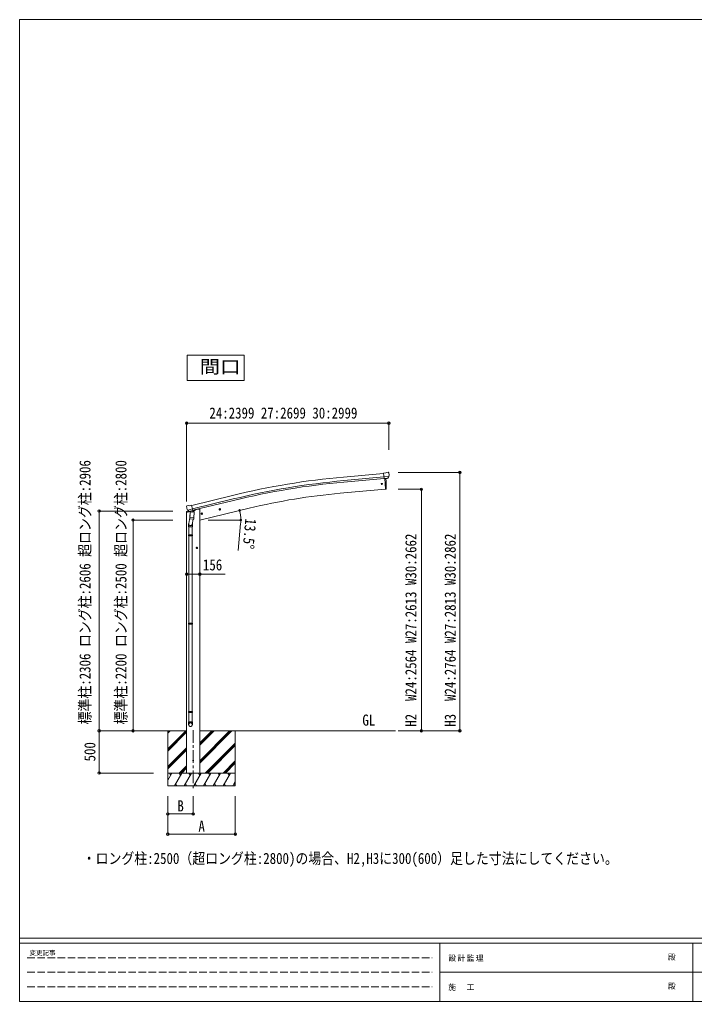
# Model space of a CAD drawing. Units: millimetres at full size, sheet at 1:30. Extents: x -8385 to 8479, y -5853 to 5787.
# Drawn here: x -8385 to -383, y -5853 to 5787 of the extents above; entities that cross this region are included whole.
import ezdxf
from ezdxf.enums import TextEntityAlignment as Align

# ---------------------------------------------------------------- set-up
doc = ezdxf.new("R2010")
doc.units = ezdxf.units.MM
doc.header["$LTSCALE"] = 30
doc.header["$PDMODE"] = 32
doc.header["$PDSIZE"] = 30
doc.linetypes.add('CHAIN1', pattern=[8, 5, -1, 1, -1])
doc.linetypes.add('DASHED3', pattern=[4, 3, -1])
for name, color, linetype, lineweight in [('0-0_0', 7, 'Continuous', 9), ('0-1_本体', 4, 'Continuous', 9), ('0-2_部品', 7, 'Continuous', 9), ('0-6_OTH_LINE', 7, 'Continuous', 9), ('0-A_寸法', 6, 'Continuous', 9), ('F-0_240', 7, 'Continuous', 9)]:
    doc.layers.add(name, color=color, linetype=linetype, lineweight=lineweight)
doc.styles.add('ＭＳ ゴシック', font='')
doc.styles.get('ＭＳ ゴシック').set_extended_font_data('MS Gothic')

msp = doc.modelspace()

# ---------------------------------------------------------------- linework, layer by layer
at = {"layer": '0-0_0'}
for p, q in [((-7001.44, -2645.47), (-6405.1, -2645.47)), ((-6627.35, -2856.7), (-6416.12, -2645.47)), ((-6627.35, -2672.85), (-6599.97, -2645.47)), ((-6627.35, -2658.71), (-6614.11, -2645.47)), ((-6627.35, -2870.84), (-6405.1, -2648.59)), ((-6627.35, -2884.98), (-6405.1, -2662.74)), ((-6249.6, -2645.47), (-3927.51, -2645.47)), ((-6249.1, -3027.23), (-5867.34, -2645.47)), ((-6249.1, -2786.82), (-6107.76, -2645.47)), ((-6249.1, -2998.95), (-5895.62, -2645.47)), ((-6249.1, -3013.09), (-5881.48, -2645.47)), ((-6249.1, -2815.1), (-6079.47, -2645.47)), ((-6249.1, -2800.96), (-6093.61, -2645.47)), ((-5827.35, -2645.47), (-5827.35, -3295.47)), ((-6183.49, -3145.47), (-5827.35, -2789.33)), ((-6627.35, -3068.83), (-6405.1, -2846.58)), ((-6627.35, -3082.97), (-6405.1, -2860.73)), ((-6627.35, -3097.12), (-6405.1, -2874.87)), ((-6169.35, -3145.47), (-5827.35, -2803.48)), ((-6155.21, -3145.47), (-5827.35, -2817.62)), ((-5971.36, -3145.47), (-5827.35, -3001.46)), ((-5957.22, -3145.47), (-5827.35, -3015.61)), ((-6491.86, -3145.47), (-6405.1, -3058.71)), ((-6477.72, -3145.47), (-6405.1, -3072.86)), ((-6463.58, -3145.47), (-6405.1, -3087)), ((-5943.08, -3145.47), (-5827.35, -3029.75)), ((-5827.35, -3145.47), (-6627.35, -3145.47)), ((-6627.35, -3229.3), (-6578.95, -3145.47)), ((-6593.95, -3171.45), (-6608.96, -3145.47)), ((-6550.09, -3295.47), (-6463.48, -3145.47)), ((-6478.49, -3171.45), (-6493.49, -3145.47)), ((-6434.62, -3295.47), (-6348.01, -3145.47)), ((-6363.01, -3171.45), (-6378.02, -3145.47)), ((-6319.15, -3295.47), (-6232.54, -3145.47)), ((-6247.54, -3171.45), (-6262.55, -3145.47)), ((-6203.68, -3295.47), (-6117.07, -3145.47)), ((-6132.07, -3171.45), (-6147.07, -3145.47)), ((-6088.21, -3295.47), (-6001.6, -3145.47)), ((-6031.6, -3145.47), (-6016.6, -3171.45)), ((-5972.74, -3295.47), (-5886.13, -3145.47)), ((-5901.13, -3171.45), (-5916.13, -3145.47)), ((-5857.27, -3295.47), (-5827.35, -3243.66)), ((-6535.09, -3269.49), (-6520.09, -3295.47)), ((-6419.62, -3269.49), (-6404.62, -3295.47)), ((-6304.15, -3269.49), (-6289.15, -3295.47)), ((-6188.68, -3269.49), (-6173.68, -3295.47)), ((-6073.21, -3269.49), (-6058.21, -3295.47)), ((-5957.74, -3269.49), (-5942.74, -3295.47)), ((-5842.27, -3269.49), (-5827.27, -3295.47))]:
    msp.add_line(p, q, dxfattribs=at)
msp.add_lwpolyline([(-6627.35, -2645.47), (-6627.35, -3295.47), (-5827.35, -3295.47)], dxfattribs=at)
at = {"layer": '0-1_本体'}
for p, q in [((-4545.53, 364.53), (-4068.22, 407.85)), ((-4541.63, 321.49), (-4064.51, 364.79)), ((-4540.11, 304.77), (-4062.99, 348.07)), ((-4055.78, 345.92), (-4044.61, 218.31)), ((-6345.08, 28.12), (-5862.23, 145.69)), ((-4582.56, 171.25), (-4044.61, 218.31)), ((-5852.01, 103.71), (-6335.02, -13.8)), ((-6331.07, -30.22), (-5848.04, 87.4)), ((-6405.1, -55.18), (-6405.1, -3145.47)), ((-6269.6, -15.47), (-6303.11, -23.52)), ((-6249.1, -15.47), (-6269.6, -15.47)), ((-6249.6, -145.47), (-5663.93, -4.86)), ((-6249.1, -15.47), (-6249.1, -3145.47))]:
    msp.add_line(p, q, dxfattribs=at)
at = {"layer": '0-1_本体', "color": 6}
msp.add_line((-6249.1, -788.1), (-6405.1, -788.1), dxfattribs=at)
at = {"layer": '0-1_本体', "color": 5, "linetype": 'CHAIN1'}
msp.add_line((-6327.1, -2636.26), (-6327.1, -3326.78), dxfattribs=at)
at = {"layer": '0-1_本体'}
for centre, radius, start, end in [((-3731.52, -8604.05), 9005.44, 95.18612, 103.68612), ((-3731.52, -8604.05), 8962.23, 95.18612, 103.68612), ((-3731.52, -8604.05), 8945.44, 95.18612, 103.68612), ((-3937.58, -7197.06), 7396.48, 95.00259, 103.49741)]:
    msp.add_arc(centre, radius, start, end, dxfattribs=at)
at = {"layer": '0-2_部品'}
for p, q in [((-4041.84, 412.29), (-4068.41, 409.97)), ((-4062.75, 345.31), (-4068.41, 409.97)), ((-4005.54, 370), (-4064.46, 364.85)), ((-4041.84, 412.29), (-4030.12, 419.06)), ((-4015.22, 420.64), (-4028.88, 419.45)), ((-4016.79, 350.52), (-4005.86, 369.45)), ((-4006.08, 414.89), (-4011.57, 419.49)), ((-4005.02, 412.85), (-4004.9, 411.51)), ((-4052.79, 346.18), (-4062.75, 345.31)), ((-4055.78, 345.92), (-4044.61, 218.31)), ((-4019.18, 349.12), (-4026.89, 348.44)), ((-4044.61, 218.31), (-4042.56, 218.56)), ((-6406.54, 12.54), (-6406.26, 11.39)), ((-6402.32, 21.11), (-6406.18, 14.82)), ((-6399.22, 23.36), (-6386.04, 26.53)), ((-6371.48, 23.85), (-6384.74, 26.55)), ((-6371.48, 23.85), (-6345.55, 30.08)), ((-6407.67, -55.79), (-6364.96, -45.54)), ((-6407.67, -48.9), (-6407.67, -55.79)), ((-6379.16, -39.69), (-6405.37, -45.99)), ((-6392.48, -27.77), (-6334.98, -13.96)), ((-6375.63, -42.68), (-6392.01, -28.19)), ((-6364.04, -92.2), (-6379.95, -188.37)), ((-6372.92, -43.24), (-6365.4, -41.44)), ((-6372.09, -43.14), (-6370.56, -42.77)), ((-6370.56, -42.77), (-6333.85, -33.96)), ((-6368.72, -43), (-6368.77, -43.74)), ((-6368.02, -44.78), (-6342.2, -51.22)), ((-6361.1, -50.13), (-6365.77, -116.96)), ((-6315.41, -53.32), (-6361.1, -50.13)), ((-6359.32, -46.95), (-6359.55, -50.23)), ((-6339.81, -35.78), (-6340.83, -50.39)), ((-6333.85, -33.96), (-6332.32, -33.59)), ((-6330.77, -31.49), (-6329.83, -31.55)), ((-6329.83, -31.55), (-6316.51, -46.87)), ((-6325.83, -36.15), (-6306.94, -31.61)), ((-6320.08, -120.16), (-6315.41, -53.32)), ((-6316.51, -46.87), (-6316.96, -53.21)), ((-6303.11, -23.44), (-6303.11, -26.75)), ((-6234.79, -73.01), (-6215.34, -68.34)), ((-6230.24, -65.23), (-6232.37, -72.43)), ((-6222.94, -63.48), (-6230.24, -65.23)), ((-6222.73, -80.4), (-6227.4, -60.95)), ((-6217.77, -68.93), (-6222.94, -63.48)), ((-6219.9, -76.12), (-6217.77, -68.93)), ((-6020.87, -21.65), (-6001.42, -16.99)), ((-6016.31, -13.88), (-6018.45, -21.07)), ((-6009.02, -12.12), (-6016.31, -13.88)), ((-6008.81, -29.04), (-6013.48, -9.6)), ((-6003.85, -17.57), (-6009.02, -12.12)), ((-6005.98, -24.76), (-6003.85, -17.57)), ((-6382.1, -225.53), (-6382.1, -191.18)), ((-6336.1, -225.53), (-6382.1, -225.53)), ((-6380.1, -225.53), (-6380.1, -319.53)), ((-6366.63, -129.43), (-6365.76, -116.96)), ((-6366.24, -130.79), (-6366.24, -130.79)), ((-6320.08, -120.16), (-6365.77, -116.96)), ((-6364.79, -131.57), (-6323.09, -134.48)), ((-6328.52, -134.1), (-6339.25, -197.69)), ((-6338.1, -225.53), (-6338.1, -319.53)), ((-6336.1, -190.87), (-6336.1, -225.53)), ((-6320.1, -120.16), (-6320.98, -132.85)), ((-6382.1, -321.53), (-6381.1, -319.53)), ((-6336.1, -321.53), (-6382.1, -321.53)), ((-6336.1, -329.53), (-6382.1, -329.53)), ((-6337.1, -319.53), (-6381.1, -319.53)), ((-6337.1, -331.53), (-6381.1, -331.53)), ((-6380.1, -331.53), (-6380.1, -1370.2)), ((-6338.1, -331.53), (-6338.1, -1370.2)), ((-6336.1, -321.53), (-6337.1, -319.53)), ((-6336.1, -329.53), (-6337.1, -331.53)), ((-6336.1, -321.53), (-6336.1, -329.53)), ((-6283.6, -485.59), (-6283.6, -465.59)), ((-6273.6, -475.59), (-6293.6, -475.59)), ((-6283.6, -468.09), (-6290.1, -471.84)), ((-6290.1, -471.84), (-6290.1, -479.34)), ((-6290.1, -479.34), (-6283.6, -483.1)), ((-6277.1, -471.84), (-6283.6, -468.09)), ((-6382.1, -1372.2), (-6381.1, -1370.2)), ((-6336.1, -1372.2), (-6382.1, -1372.2)), ((-6336.1, -1380.2), (-6382.1, -1380.2)), ((-6337.1, -1370.2), (-6381.1, -1370.2)), ((-6337.1, -1382.2), (-6381.1, -1382.2)), ((-6380.1, -1382.2), (-6380.1, -2415.9)), ((-6338.1, -1382.2), (-6338.1, -2415.9)), ((-6336.1, -1372.2), (-6337.1, -1370.2)), ((-6336.1, -1380.2), (-6337.1, -1382.2)), ((-6336.1, -1372.2), (-6336.1, -1380.2)), ((-6382.1, -2417.9), (-6381.1, -2415.9)), ((-6336.1, -2417.9), (-6382.1, -2417.9)), ((-6336.1, -2425.9), (-6382.1, -2425.9)), ((-6337.1, -2415.9), (-6381.1, -2415.9)), ((-6337.1, -2427.9), (-6381.1, -2427.9)), ((-6380.1, -2427.9), (-6380.1, -2537.9)), ((-6338.1, -2427.9), (-6338.1, -2537.9)), ((-6336.1, -2417.9), (-6337.1, -2415.9)), ((-6336.1, -2425.9), (-6337.1, -2427.9)), ((-6336.1, -2417.9), (-6336.1, -2425.9)), ((-6382.1, -2572.05), (-6382.1, -2537.9)), ((-6336.1, -2537.9), (-6382.1, -2537.9)), ((-6336.1, -2572.05), (-6336.1, -2537.9))]:
    msp.add_line(p, q, dxfattribs=at)
for points in [[(-4005.47, 370.64), (-4005.76, 369.65), (-4005.86, 369.45)], [(-4052.79, 346.18), (-4052.52, 346.11), (-4027.14, 348.33), (-4026.89, 348.44)], [(-6340.12, -35.37), (-6330.4, -33.04), (-6345.55, 30.08)], [(-6392.76, -27.19), (-6392.17, -28.03), (-6392.01, -28.19)], [(-6340.12, -35.37), (-6340.36, -35.52), (-6365.13, -41.47), (-6365.4, -41.44)], [(-6232.37, -72.43), (-6227.2, -77.87), (-6219.9, -76.12)], [(-6018.45, -21.07), (-6013.28, -26.52), (-6005.98, -24.76)], [(-6382.1, -321.53), (-6382.1, -329.53), (-6381.1, -331.53)], [(-6283.6, -483.1), (-6277.1, -479.34), (-6277.1, -471.84)], [(-6382.1, -1372.2), (-6382.1, -1380.2), (-6381.1, -1382.2)], [(-6382.1, -2417.9), (-6382.1, -2425.9), (-6381.1, -2427.9)]]:
    msp.add_lwpolyline(points, dxfattribs=at)
for centre, radius in [((-4090.3, 281.57), 6.5), ((-6225.07, -70.68), 8.5), ((-6225.07, -70.68), 7.7), ((-6225.07, -70.68), 6.5), ((-6011.15, -19.32), 8.5), ((-6011.15, -19.32), 7.7), ((-6011.15, -19.32), 6.5), ((-6283.6, -475.59), 8.5), ((-6283.6, -475.59), 7.7), ((-6283.6, -475.59), 6.5)]:
    msp.add_circle(centre, radius, dxfattribs=at)
at = {"layer": '0-2_部品', "color": 4}
msp.add_circle((-6327.1, -2995.47), 4.5, dxfattribs=at)
at = {"layer": '0-2_部品'}
for centre, radius, start, end in [((-4028.62, 416.46), 3, 95, 120), ((-4014.78, 415.66), 5, 50.00648, 94.99352), ((-4206.53, 393.87), 202.4, 353.4085, 5), ((-4938.38, 274.13), 900, 356.63919, 4.64986), ((-4042.92, 221.54), 3, 277, 356.63919), ((-6209.46, 58.64), 202.4, 193.5, 205.09125), ((-6398.06, 18.5), 5, 103.5, 148.5), ((-6385.34, 23.61), 3, 78.5, 103.5), ((-6404.67, -48.9), 3, 103.5, 180), ((-6372.2, -42.65), 0.5, 248.23754, 283.5), ((-6369.22, -42.96), 0.5, 356, 103.5), ((-6367.77, -43.81), 1, 176, 256), ((-6341.85, -50.25), 1.03, 250.03897, 351.96569), ((-6339.21, -35.86), 0.604, 100.59842, 172.20595), ((-6332.44, -33.11), 0.5, 283.5, 318.76246), ((-6308.11, -26.75), 5, 283.5, 0), ((-6352.1, -191.18), 30, 177.45142, 180), ((-6364.69, -129.6), 1.95, 175.04017, 217.47766), ((-6364.65, -129.57), 2, 217.40962, 266), ((-6322.95, -132.49), 2, 266, 349.46843)]:
    msp.add_arc(centre, radius, start, end, dxfattribs=at)
for centre, major_axis, ratio, start_param, end_param in [((-4019.39, 352.02), (1.62, -2.54), 0.997631, 5.96575902, 6.76218013), ((-4000.69, 416.9), (-15.35, 3.44), 0.101033, 5.97514262, 5.97537366), ((-4008.01, 412.59), (2.71, -1.31), 0.997474, 0.53665673, 1.32256522), ((-4019.45, 352.11), (1.62, -2.54), 0.997631, 5.80419048, 5.89294842), ((-4019.52, 352.22), (-3.5, 2.17), 0.650902, 2.11455212, 2.18736272), ((-6403.62, 13.25), (-1.57, -2.57), 0.99628, 4.71238898, 5.49965061), ((-6373.65, -40.42), (-0.73, -2.92), 0.997631, 5.80419048, 6.60061159), ((-6373.59, -40.2), (2.63, 3.16), 0.650902, 4.09582259, 4.16863319), ((-6373.62, -40.32), (-0.73, -2.92), 0.997631, 0.39023689, 0.47899483), ((-6359.1, -190.87), (23, 0), 0.996195, 2.55602575, 6.56630284), ((-6359.1, -190.87), (21, 0), 0.996195, 2.93491471, 5.95123941), ((-6359.1, -2570.3), (-23, 0), 0.996195, 3.14159265, 6.28318531), ((-6359.1, -2572.05), (-23, 0), 0.996195, 3.14159265, 6.28318531), ((-6359.1, -2572.05), (0, -23.43), 0.981806, 4.71238898, 7.85398163)]:
    msp.add_ellipse(centre, major_axis=major_axis, ratio=ratio, start_param=start_param, end_param=end_param, dxfattribs=at)
msp.add_ellipse((-6359.1, -2572.05), major_axis=(21, 0), ratio=0.996195, dxfattribs=at)
at = {"layer": '0-6_OTH_LINE', "color": 6}
for p, q in [((-3163.81, 418.63), (-3895.84, 418.63)), ((-3163.81, 418.63), (-3163.81, -2645.47)), ((-3621.01, 218.33), (-3895.84, 218.33)), ((-3621.01, 218.33), (-3621.01, -2645.47)), ((-7441.48, -39.07), (-6568.03, -39.07)), ((-7441.48, -2645.47), (-7441.48, -39.07)), ((-7040.78, -145.47), (-6568.03, -145.47)), ((-7040.78, -2645.47), (-7040.78, -145.47)), ((-7441.48, -2645.47), (-6799.39, -2645.47)), ((-7441.48, -3145.47), (-7441.48, -2645.47)), ((-7040.78, -2645.47), (-6799.39, -2645.47)), ((-3621.01, -2645.47), (-3895.84, -2645.47)), ((-3163.81, -2645.47), (-3895.84, -2645.47)), ((-7441.48, -3145.47), (-6799.39, -3145.47))]:
    msp.add_line(p, q, dxfattribs=at)
at = {"layer": '0-6_OTH_LINE', "color": 3}
msp.add_lwpolyline([(-6398.47, 1808.66), (-5722.06, 1808.66), (-5722.06, 1509.16), (-6398.47, 1509.16)], close=True, dxfattribs=at)
at = {"layer": '0-6_OTH_LINE', "color": 6}
for p in [(-3163.81, 418.63), (-3621.01, 218.33), (-7441.48, -39.07), (-7040.78, -145.47), (-7441.48, -2645.47), (-7040.78, -2645.47), (-3621.01, -2645.47), (-3163.81, -2645.47), (-7441.48, -3145.47)]:
    msp.add_point(p, dxfattribs=at)
at = {"layer": '0-A_寸法'}
for p, q in [((-6405.1, 1002.89), (-6405.1, 686.27)), ((-6405.1, 1002.89), (-4006.1, 1002.89)), ((-4006.1, 1002.89), (-4006.1, 686.27)), ((-6405.1, 686.27), (-6405.1, 74.04)), ((-6148.6, -145.47), (-5761.75, -145.47)), ((-5764.6, -187.93), (-5792.44, -505.88)), ((-6249.1, -788.1), (-5949.1, -788.1)), ((-6627.35, -3870.9), (-6627.35, -3418.95)), ((-6627.35, -3630.92), (-6627.35, -3418.95)), ((-6327.1, -3630.92), (-6327.1, -3418.95)), ((-5827.35, -3870.9), (-5827.35, -3418.95)), ((-6327.1, -3630.92), (-6627.35, -3630.92)), ((-6627.35, -3870.9), (-5827.35, -3870.9))]:
    msp.add_line(p, q, dxfattribs=at)
for centre in [(-5776.2, -31.82), (-5762.75, -145.47)]:
    msp.add_circle(centre, 10.62, dxfattribs=at)
for start, end in [(0, 13.5), (354.99678, 0)]:
    msp.add_arc((-6249.6, -145.47), 486.86, start, end, dxfattribs=at)
for p in [(-6405.1, 1002.89), (-4006.1, 1002.89), (-6405.1, -788.1), (-6249.1, -788.1), (-6627.35, -3630.92), (-6327.1, -3630.92), (-6627.35, -3870.9), (-5827.35, -3870.9)]:
    msp.add_point(p, dxfattribs=at)
at = {"layer": 'F-0_240', "color": 5}
for p, q in [((-8385.45, 5787.34), (-8385.45, -5852.66)), ((-8385.45, 5787.34), (8054.55, 5787.34)), ((-8385.45, -5102.66), (8054.55, -5102.66)), ((-8385.45, -5162.66), (5387.79, -5162.66)), ((-3402.21, -5162.66), (-3402.21, -5852.66)), ((-402.21, -5162.66), (-402.21, -5852.66)), ((-3402.21, -5507.66), (2747.79, -5507.66)), ((-8385.45, -5852.66), (8054.55, -5852.66))]:
    msp.add_line(p, q, dxfattribs=at)
at = {"layer": 'F-0_240', "color": 4, "linetype": 'DASHED3'}
for p, q in [((-8295.46, -5335.16), (-3492.21, -5335.16)), ((-8295.46, -5507.66), (-3492.21, -5507.66)), ((-8295.46, -5680.16), (-3492.21, -5680.16))]:
    msp.add_line(p, q, dxfattribs=at)

# ---------------------------------------------------------------- texts
at = {"layer": '0-0_0', "style": 'ＭＳ ゴシック', "width": 0.85}
for s, p in [('GL', (-4320.46, -2623.35)), ('・ロング柱:2500（超ロング柱:2800)の場合、H2,H3に300(600）足した寸法にしてください。', (-7637.64, -4263.34))]:
    msp.add_text(s, height=132, dxfattribs=at).set_placement(p, align=Align.BOTTOM_LEFT)
at = {"layer": '0-6_OTH_LINE', "color": 2, "style": 'ＭＳ ゴシック', "width": 1.15}
msp.add_text('間口', height=154, dxfattribs=at).set_placement((-6249.98, 1548.28), align=Align.BOTTOM_LEFT)
at = {"layer": '0-6_OTH_LINE', "style": 'ＭＳ ゴシック', "width": 0.85}
msp.add_text('24:2399 27:2699 30:2999', height=132, dxfattribs=at).set_placement((-6135.12, 1017.74), align=Align.BOTTOM_LEFT)
for s, p in [('標準柱:2306 ロング柱:2606 超ロング柱:2906', (-7505.2, -2569.42)), ('標準柱:2200 ロング柱:2500 超ロング柱:2800', (-7078.66, -2569.42)), ('H2\u3000W24:2564 W27:2613 W30:2662', (-3640.68, -2596.77)), ('H3\u3000W24:2764 W27:2813 W30:2862', (-3173.76, -2596.77)), ('500', (-7447.48, -3007.97))]:
    msp.add_text(s, height=132, rotation=90, dxfattribs=at).set_placement(p, align=Align.BOTTOM_LEFT)
at = {"layer": '0-A_寸法', "color": 7, "style": 'ＭＳ ゴシック', "width": 0.85}
msp.add_text('13.5°', height=132, rotation=264.997, dxfattribs=at).set_placement((-5747.29, -119.18), align=Align.BOTTOM_LEFT)
for s, p in [('156', (-6211.6, -782.1)), ('B', (-6514.85, -3640.92)), ('A', (-6264.85, -3880.9))]:
    msp.add_text(s, height=132, dxfattribs=at).set_placement(p, align=Align.BOTTOM_LEFT)
at = {"layer": 'F-0_240', "style": 'ＭＳ ゴシック'}
for s, height, p in [('変更記事', 54.99, (-8268.23, -5320.16)), ('殿', 65.98, (-697.92, -5380.16)), ('殿', 65.98, (-697.92, -5725.16))]:
    msp.add_text(s, height=height, dxfattribs=at).set_placement(p, align=Align.BOTTOM_LEFT)
at = {"layer": 'F-0_240', "char_height": 65.98, "attachment_point": 7, "style": 'ＭＳ ゴシック'}
for s, insert in [('\\T1.17;設計監理', (-3300.89, -5380.16)), ('\\T1.17;施\u3000工', (-3300.89, -5725.16))]:
    msp.add_mtext(s, dxfattribs=dict(at, insert=insert))

doc.saveas('drawing.dxf')
